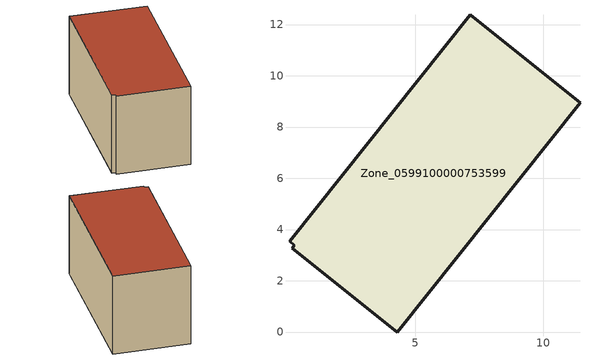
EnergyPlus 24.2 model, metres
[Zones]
Zone_0599100000753599
 floor ground (C_G): 0.2,3.26 0.29,3.38 0.1,3.54 7.14,12.37 11.43,8.95 4.29,0 z0.64
 wall outside (C_F): 4.29,0 11.43,8.95 7.14,12.37 0.1,3.54 0.29,3.38 0.2,3.26 4.29,0 z0.64:6.7
 roof outside (C_R): 0.29,3.38 0.2,3.26 4.29,0 11.43,8.95 7.14,12.37 0.1,3.54 z6.7
[BUILDING]
Pand.0599100000753599: North Axis=0; Terrain=City; Loads Convergence Tolerance Value=0.04; Temperature Convergence Tolerance Value=0.4; Solar Distribution=FullExterior; Maximum Number of Warmup Days=25; Minimum Number of Warmup Days=1
[Site:Location]
Rotterdam.The.Hague.AP_ZH_NLD Design_Conditions: Latitude=51.96; Longitude=4.45; Time Zone=1; Elevation=-4.5
[SITE:GROUNDTEMPERATURE:BUILDINGSURFACE]
18, 18, 18, 18, 18, 18, 18, 18, 18, 18, 18, 18
[MATERIAL] Thermal Absorptance=0.9; Solar Absorptance=0.7; Visible Absorptance=0.7
Name | Roughness | Thickness | Conductivity | Density | Specific Heat
G.TI.2006-2014 | MediumSmooth | 0.15 | 0.06 | 540 | 1210
F.TI.2006-2014 | Rough | 0.3 | 0.12 | 1920 | 840
R.TI.2006-2014 | MediumRough | 0.2 | 0.08 | 1500 | 1000
[CONSTRUCTION]
C_G: G.TI.2006-2014
C_F: F.TI.2006-2014
C_R: R.TI.2006-2014
[ZONE]
Zone_0599100000753599: Type=1; Multiplier=1; Ceiling Height=Autocalculate; Volume=Autocalculate; Floor Area=autocalculate; Part of Total Floor Area=Yes
[ZONEINFILTRATION:DESIGNFLOWRATE]
Infil_Zone_0599100000753599: Zone or ZoneList or Space or SpaceList=Zone_0599100000753599; Schedule=AlwaysOn; Design Flow Rate Calculation Method=Flow/Area; Flow Rate per Floor Area=0.0015; Constant Term Coefficient=1; Temperature Term Coefficient=0; Velocity Term Coefficient=0; Velocity Squared Term Coefficient=0
[HVACTEMPLATE:ZONE:IDEALLOADSAIRSYSTEM]
Zone_0599100000753599: Maximum Heating Supply Air Temperature=50; Minimum Cooling Supply Air Temperature=13; Maximum Heating Supply Air Humidity Ratio=0.0156; Minimum Cooling Supply Air Humidity Ratio=0.0077; Heating Limit=NoLimit; Cooling Limit=NoLimit; Dehumidification Control Type=ConstantSensibleHeatRatio; Cooling Sensible Heat Ratio=0.7; Dehumidification Setpoint=60; Humidification Control Type=None; Humidification Setpoint=30; Outdoor Air Method=None; Outdoor Air Flow Rate per Person=0.00944; Outdoor Air Flow Rate per Zone Floor Area=0; Outdoor Air Flow Rate per Zone=0; Demand Controlled Ventilation Type=None; Outdoor Air Economizer Type=NoEconomizer; Heat Recovery Type=None; Sensible Heat Recovery Effectiveness=0.7; Latent Heat Recovery Effectiveness=0.65
[ZONECONTROL:THERMOSTAT]
ThermostatControl_Zone_0599100000753599: Zone or ZoneList=Zone_0599100000753599; Control Type Schedule=DualSetpointControlType; Control 1=Thermostat_Zone_0599100000753599; Temperature Difference Between Cutout And Setpoint=0
[THERMOSTATSETPOINT:DUALSETPOINT]
Thermostat_Zone_0599100000753599: Heating Setpoint Temperature Schedule=HeatingSetpoint_Zone_0599100000753599; Cooling Setpoint Temperature Schedule=CoolingSetpoint_Zone_0599100000753599
[SCHEDULE:COMPACT]
HeatingSetpoint_Zone_0599100000753599: Through: 12/31, For: AllDays, Until: 24:00, 21
CoolingSetpoint_Zone_0599100000753599: Through: 12/31, For: AllDays, Until: 24:00, 24
DualSetpointControlType: Through: 12/31, For: AllDays, Until: 24:00, 4
AlwaysOn: Through: 12/31, For: AllDays, Until: 24:00, 1
